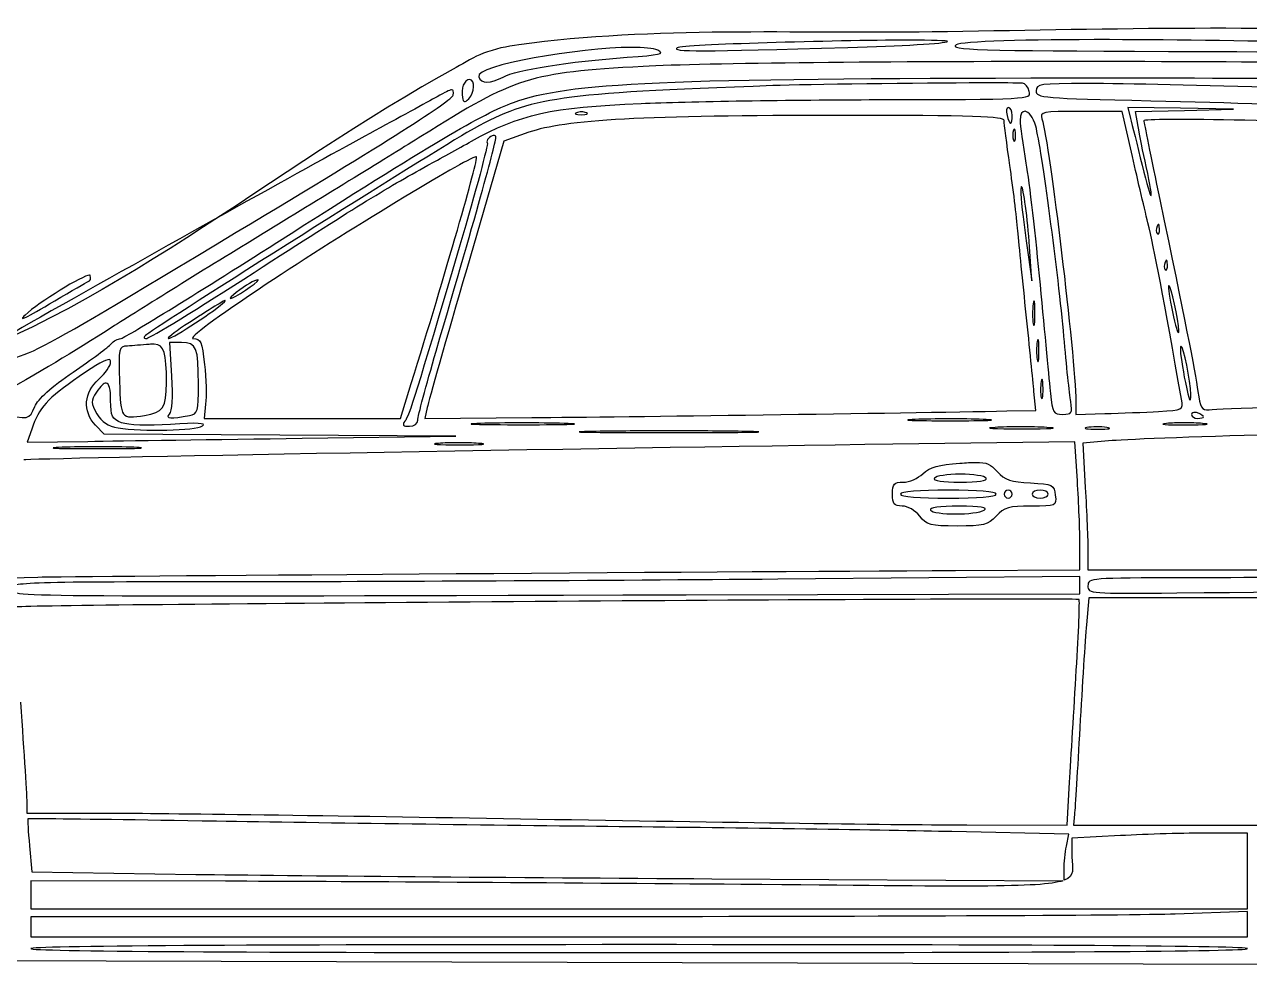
# Model space of a CAD drawing. Extents: x 63 to 304, y 74 to 149.
# Drawn here: x 144.6 to 231.2, y 81.9 to 148.5 of the extents above; entities that cross this region are included whole.
import ezdxf

# ---------------------------------------------------------------- set-up
doc = ezdxf.new("R2010")
doc.units = 0
doc.layers.add('Layer_1', color=7, linetype='CONTINUOUS')

msp = doc.modelspace()

# ---------------------------------------------------------------- linework, layer by layer
at = {"layer": 'Layer_1', "color": 7}
for points in [[(207.071719, 147.378675), (207.071719, 147.378675)], [(221.328352, 147.41671), (221.328352, 147.41671)], [(187.526176, 146.868251), (187.526176, 146.868251)], [(219.021516, 145.866692), (219.021516, 145.866692)], [(176.051529, 144.596142), (176.051529, 144.596142)], [(212.272987, 144.352505), (212.272987, 144.352505)], [(219.734237, 144.31447), (219.734237, 144.31447)], [(174.784283, 143.867436), (174.784283, 143.867436)], [(183.96257, 142.301433), (183.96257, 142.301433)], [(214.186806, 142.621137), (214.186806, 142.621137)], [(215.357586, 142.343326), (215.357586, 142.343326)], [(222.878367, 139.446687), (222.219113, 142.339465), (219.299327, 142.339465), (219.299327, 142.339465)], [(222.615991, 142.621137), (222.813324, 141.845026)], [(223.349106, 141.271762), (223.168859, 142.321276), (226.637658, 142.41002), (230.105904, 142.498768), (226.360947, 142.559951), (222.615991, 142.621137), (222.615991, 142.621137)], [(202.37757, 142.055592), (202.37757, 142.055592)], [(225.675785, 141.770612), (225.675785, 141.770612)], [(180.251238, 140.856147), (178.473568, 140.222248), (175.853643, 131.191137)], [(177.731631, 140.624635), (177.731631, 140.624635)], [(214.593051, 141.078838), (214.593051, 141.078838)], [(176.504628, 139.125329), (176.504628, 139.124779)], [(176.504628, 139.125329), (176.504628, 139.125329)], [(215.10954, 137.017482), (215.10954, 137.017482)], [(224.781714, 134.339128), (224.781714, 134.339128)], [(215.433103, 133.167243), (215.827773, 130.34502), (215.673435, 132.743909)], [(225.346158, 131.799128), (225.346158, 131.799128)], [(149.163247, 130.744653), (149.163247, 130.744653)], [(161.065639, 130.414475), (161.065639, 130.414475)], [(225.520893, 130.016497), (225.520893, 130.016497)], [(158.758252, 128.943282), (158.758252, 128.943282)], [(215.989831, 128.917924), (215.989831, 128.917924)], [(153.739435, 125.853169), (153.739435, 125.853169)], [(154.814306, 125.971129), (154.96203, 123.595941)], [(155.670343, 125.971129), (154.814306, 125.971129), (154.814306, 125.971129)], [(216.266541, 126.187204), (216.266541, 126.187204)], [(226.384098, 125.721427), (226.384098, 125.721427)], [(150.551757, 124.76562), (150.551757, 124.76562)], [(150.345052, 123.108668), (150.345052, 123.108668)], [(157.381315, 121.604951), (157.265008, 120.608354), (164.213077, 120.608354), (171.161145, 120.608354), (171.930091, 123.077798)], [(216.554275, 123.379866), (216.554275, 123.379866)], [(214.076562, 121.132009), (216.109445, 121.172248), (215.984319, 122.512803)], [(173.05953, 121.383915), (172.885348, 120.607803), (180.47007, 120.662924)], [(218.947653, 121.807798), (218.958126, 120.890576), (221.004237, 120.944596)], [(209.949062, 120.572526), (209.949062, 120.571975)], [(209.949062, 120.572526), (209.949062, 120.572526)], [(227.401642, 121.03224), (227.401642, 121.03224)], [(145.077087, 119.832796), (144.762894, 118.915574), (149.052452, 118.981168)], [(164.207015, 119.197796), (175.07257, 119.34938), (162.633296, 119.414424), (150.194018, 119.480018), (149.580518, 120.133207)], [(179.74908, 120.287549), (179.74908, 120.287549)], [(190.171459, 119.721451), (190.171459, 119.721451)], [(215.031819, 120.007531), (215.031819, 120.006981)], [(215.031819, 120.007531), (215.031819, 120.007531)], [(220.405065, 120.007531), (220.405065, 120.007531)], [(226.607339, 120.293061), (226.607339, 120.294161), (226.607339, 120.294161)], [(175.241794, 118.880296), (175.241794, 118.881397), (175.241794, 118.881397)], [(218.870482, 118.944786), (206.002912, 118.772809)], [(219.054036, 116.176034), (218.870482, 118.944786), (218.870482, 118.944786)], [(221.525685, 119.030777), (219.437683, 118.858799), (219.619031, 115.711908)], [(149.792185, 118.595316), (149.792185, 118.595869), (149.792185, 118.595869)], [(211.840834, 117.492335), (211.840834, 117.492335)], [(210.773681, 116.653938), (210.773681, 116.653938)], [(209.927015, 115.525049), (209.927015, 115.525049)], [(214.160348, 115.525049), (214.160348, 115.525049)], [(216.418126, 115.525049), (216.418126, 115.525049)], [(210.686588, 114.391749), (210.686588, 114.391749)], [(143.756377, 111.785051), (143.757478, 111.785051), (143.57668, 109.315607), (145.496562, 109.371831)], [(210.422004, 109.839262), (219.241449, 109.880051), (219.238694, 111.64394)], [(219.802035, 111.219506), (219.804793, 109.87454), (234.279705, 109.888871)], [(191.370904, 108.117266), (219.240348, 108.188925), (219.240348, 108.799118), (219.240348, 109.408213), (219.240348, 109.408213)], [(219.240348, 109.408213), (197.862015, 109.22135)], [(215.904391, 107.811893), (215.904391, 107.812443), (215.904391, 107.812443)], [(219.862117, 107.904496), (219.696202, 105.999496)], [(244.154175, 106.784426), (245.560878, 107.904496), (232.711498, 107.904496), (219.862117, 107.904496), (219.862117, 107.904496)], [(211.239458, 91.824444), (218.338558, 91.817829), (218.509988, 94.851718)], [(144.733681, 93.300049), (144.733681, 92.665049), (151.154237, 92.657881)], [(145.881863, 92.257701), (145.881863, 92.258251), (145.881863, 92.258251)], [(180.857022, 92.241162), (180.858126, 92.241162)], [(218.853946, 92.59394), (218.773468, 91.817829), (226.620569, 91.817829), (234.467117, 91.817829), (234.900924, 92.479841)], [(158.774237, 87.837505), (145.015904, 87.866168), (145.015904, 86.87839), (145.015904, 85.890612), (188.054793, 85.890612), (231.093681, 85.890612), (231.093681, 88.571723), (231.093681, 91.252834), (228.315556, 91.252834)], [(218.279029, 90.327343), (218.446598, 91.165743), (210.16514, 91.350399)], [(222.106668, 91.06873), (218.675904, 90.884072), (218.675904, 89.570525)], [(144.918337, 90.350494), (145.091421, 88.495656), (156.695052, 88.328637)], [(218.111459, 87.906407), (218.111459, 88.684172)], [(193.205348, 88.019956), (218.036492, 87.879395)], [(182.929592, 85.326168), (145.015904, 85.326168), (145.015904, 84.620612), (145.015904, 83.915057), (188.054793, 83.915057), (231.093681, 83.915057), (231.093681, 84.806371), (231.093681, 85.697688), (231.093681, 85.697688)], [(231.093681, 85.697688), (225.968481, 85.511926)], [(188.054793, 83.350612), (188.054793, 83.350612)]]:
    msp.add_lwpolyline(points, dxfattribs=at)
at = {"layer": 'Layer_1', "color": 1}
msp.add_lwpolyline([(129.553764, 83.860486), (134.089713, 83.759614), (133.988841, 82.247631), (240.023921, 81.945013), (240.52773, 83.456996), (245.516781, 83.456996)], dxfattribs=at)
for points in [[(208.77773, 147.96517), (199.030618, 147.82801), (189.208952, 148.353324), (179.547336, 147.057868)], [(243.752892, 147.864298), (232.127473, 148.490126), (220.435091, 148.129226), (208.77773, 147.96517)], [(179.547336, 147.057868), (178.691198, 146.943088), (177.836155, 146.757479), (177.02773, 146.453187)], [(177.02773, 146.453187), (176.3526, 146.199046), (175.746311, 145.790058), (175.11281, 145.445013)], [(175.11281, 145.445013), (162.007282, 138.306879), (150.39452, 127.777346), (136.105507, 123.472469)]]:
    msp.add_open_spline(points, degree=3, dxfattribs=at)
at = {"layer": 'Layer_1', "color": 7}
for points in [[(207.071719, 147.378675), (201.856235, 147.370717), (191.13662, 147.071025), (190.742519, 146.840139)], [(209.866379, 147.27615), (209.937307, 147.35187), (208.810216, 147.381498), (207.071719, 147.378675)], [(221.328352, 147.41671), (215.45721, 147.422242), (210.855839, 147.310536), (210.475474, 147.04409)], [(247.603681, 146.580517), (244.426088, 147.072148), (231.113587, 147.407397), (221.328352, 147.41671)], [(187.526176, 146.868251), (183.815403, 146.84604), (176.433214, 145.595152), (176.70086, 144.79127)], [(187.208126, 146.167657), (189.515462, 146.33318), (189.909557, 146.424078), (189.36944, 146.666507)], [(189.36944, 146.666507), (189.043315, 146.812896), (188.382506, 146.873331), (187.526176, 146.868251)], [(190.742519, 146.840139), (190.258621, 146.556506), (192.404162, 146.560522), (202.810824, 146.862186)], [(202.810824, 146.862186), (206.580336, 146.971465), (209.755325, 147.157814), (209.866379, 147.27615)], [(210.475474, 147.04409), (209.974135, 146.692949), (211.898738, 146.634162), (225.506562, 146.585478)], [(225.506562, 146.585478), (244.262853, 146.518394), (245.187952, 146.475454), (249.963435, 145.44777)], [(178.420101, 144.770877), (179.345734, 145.276591), (183.098519, 145.872876), (187.208126, 146.167657)], [(219.021516, 145.866692), (206.075215, 145.870869), (192.518868, 145.755773), (188.335361, 145.518876)], [(246.048152, 145.500134), (244.304159, 145.738922), (231.967817, 145.862459), (219.021516, 145.866692)], [(188.335361, 145.518876), (180.212751, 145.058938), (179.400174, 144.802695), (172.616907, 140.562899)], [(176.70086, 144.79127), (176.869149, 144.28598), (177.518147, 144.278089), (178.420101, 144.770877)], [(174.881297, 143.489853), (174.924533, 143.75311), (174.932328, 143.88324), (174.784283, 143.867436)], [(175.603941, 144.189344), (175.517979, 143.965598), (175.490826, 143.57715), (175.542755, 143.326142)], [(176.051529, 144.596142), (175.891452, 144.596142), (175.689821, 144.41309), (175.603941, 144.189344)], [(175.989793, 143.22527), (176.415638, 143.65405), (176.45807, 144.596142), (176.051529, 144.596142)], [(197.509237, 144.161785), (182.191005, 143.599147), (180.474978, 143.353247), (176.376745, 141.137266)], [(179.163139, 142.976672), (183.057156, 144.392129), (189.724052, 144.686306), (218.392028, 144.708037)], [(212.272987, 144.352505), (207.860265, 144.343333), (199.945585, 144.251278), (197.509237, 144.161785)], [(215.185608, 144.331008), (214.825515, 144.349635), (213.743895, 144.35561), (212.272987, 144.352505)], [(215.653038, 143.750026), (215.571871, 144.06047), (215.361517, 144.321974), (215.185608, 144.331008)], [(219.734237, 144.31447), (216.428004, 144.31416), (216.135904, 144.271996), (216.135904, 143.794673)], [(218.392028, 144.708037), (236.24391, 144.721556), (243.390002, 144.634651), (244.983203, 144.383925)], [(244.64586, 143.493711), (242.267997, 143.755303), (225.279875, 144.31447), (219.734237, 144.31447)], [(159.550348, 133.777438), (170.430156, 140.315765), (174.816386, 143.094488), (174.881297, 143.489853)], [(173.752408, 143.369686), (173.081509, 142.999159), (170.94507, 141.834406), (169.004793, 140.781181)], [(174.784283, 143.867436), (174.636235, 143.851716), (174.332347, 143.689955), (173.752408, 143.369686)], [(175.542755, 143.326142), (175.618588, 142.959705), (175.706526, 142.940056), (175.989793, 143.22527)], [(188.195904, 142.902809), (191.377959, 143.041126), (198.890785, 143.16168), (204.891112, 143.170147)], [(204.891112, 143.170147), (215.658259, 143.185358), (215.798721, 143.192975), (215.653038, 143.750026)], [(216.135904, 143.794673), (216.135904, 143.306513), (216.625108, 143.263901), (224.249793, 143.090221)], [(224.249793, 143.090221), (235.633706, 142.830915), (245.134192, 142.398523), (247.497295, 142.031888)], [(162.417768, 133.060859), (173.430982, 140.082858), (176.973941, 142.180918), (179.163139, 142.976672)], [(176.201459, 140.234375), (179.647505, 142.148971), (181.783363, 142.624086), (188.195904, 142.902809)], [(183.609793, 142.242451), (183.415765, 142.164163), (183.574515, 142.100239), (183.96257, 142.100239)], [(183.96257, 142.301433), (183.83469, 142.301433), (183.706806, 142.281623), (183.609793, 142.242451)], [(184.315348, 142.242451), (184.218334, 142.28168), (184.090454, 142.301433), (183.96257, 142.301433)], [(183.96257, 142.100239), (184.350626, 142.100239), (184.509376, 142.164163), (184.315348, 142.242451)], [(214.186806, 142.621137), (214.046119, 142.621137), (213.997574, 142.367137), (214.078769, 142.056692)], [(214.44257, 142.056692), (214.44257, 142.367137), (214.327494, 142.621137), (214.186806, 142.621137)], [(215.357586, 142.343326), (215.160205, 142.361642), (215.008115, 142.162314), (215.008115, 141.704465)], [(216.114957, 141.281132), (215.939666, 141.936508), (215.61136, 142.319901), (215.357586, 142.343326)], [(219.299327, 142.339465), (216.55596, 142.339465), (216.390496, 142.306995), (216.550968, 141.801479)], [(202.37757, 142.055592), (188.377655, 142.054378), (182.756496, 141.749691), (180.251238, 140.856147)], [(213.878126, 141.683521), (213.878126, 141.987418), (211.732599, 142.055592), (202.37757, 142.055592)], [(214.279409, 138.508521), (214.05857, 140.049257), (213.878126, 141.478007), (213.878126, 141.683521)], [(214.078769, 142.056692), (214.159936, 141.746248), (214.27504, 141.492248), (214.33453, 141.492248)], [(214.33453, 141.492248), (214.394051, 141.492248), (214.44257, 141.746248), (214.44257, 142.056692)], [(215.008115, 141.704465), (215.008623, 141.355215), (215.192655, 139.989965), (215.417671, 138.670576)], [(218.104294, 126.393909), (217.717113, 130.779332), (216.512213, 139.795881), (216.114957, 141.281132)], [(216.550968, 141.801479), (217.096757, 140.081842), (218.913024, 124.929176), (218.947653, 121.807798)], [(222.813324, 141.845026), (222.921669, 141.418165), (223.29134, 139.925915), (223.634636, 138.528915)], [(225.675785, 141.770612), (224.479358, 141.764319), (223.755904, 141.731722), (223.755904, 141.664779)], [(223.755904, 141.664779), (223.755904, 141.604835), (224.268112, 139.096585), (224.894162, 136.09089)], [(247.520448, 140.959223), (244.928494, 141.326281), (230.860303, 141.797988), (225.675785, 141.770612)], [(169.004793, 140.781181), (165.257643, 138.747177), (155.037852, 133.048755), (146.461739, 128.211268)], [(176.376745, 141.137266), (174.675707, 140.217476), (155.711714, 128.276907), (153.349175, 126.638099)], [(172.616907, 140.562899), (170.551689, 139.272071), (165.687028, 136.277984), (161.806472, 133.90918)], [(173.68461, 125.358176), (176.68181, 135.606851), (178.031659, 140.462382), (177.915186, 140.578884)], [(177.731631, 140.624635), (177.497678, 140.585691), (177.198816, 140.294776), (177.309402, 140.115864)], [(177.826991, 140.624635), (177.797626, 140.630406), (177.765055, 140.6302), (177.731631, 140.624635)], [(177.915186, 140.578884), (177.890808, 140.603183), (177.860553, 140.618144), (177.826991, 140.624635)], [(214.53793, 140.997809), (214.459642, 140.803781), (214.459642, 140.486281), (214.53793, 140.292253)], [(214.593051, 141.078838), (214.576036, 141.072488), (214.557488, 141.046294), (214.53793, 140.997809)], [(214.53793, 140.292253), (214.616219, 140.098225), (214.680142, 140.256975), (214.680142, 140.645031)], [(214.680142, 140.645031), (214.680142, 140.936058), (214.6441, 141.097746), (214.593051, 141.078838)], [(223.924574, 138.44072), (223.706896, 139.420483), (223.448025, 140.694504), (223.349106, 141.271762)], [(173.097015, 138.519545), (173.873126, 138.945221), (175.270126, 139.716949), (176.201459, 140.234375)], [(177.309402, 140.115864), (177.380578, 140.000689), (176.506093, 136.739558), (175.366366, 132.868485)], [(176.504628, 139.124779), (175.785605, 138.985784), (167.157518, 133.743159), (161.667015, 130.096425)], [(171.930091, 123.077798), (174.322235, 130.756811), (176.690217, 138.981605), (176.549275, 139.122575)], [(176.549275, 139.122575), (176.542914, 139.12963), (176.527827, 139.129845), (176.504628, 139.125329)], [(224.052457, 134.437243), (223.769021, 135.601409), (223.24091, 137.855659), (222.878367, 139.446687)], [(160.820348, 130.944192), (167.763043, 135.434715), (170.084575, 136.867218), (173.097015, 138.519545)], [(214.848815, 133.872248), (214.756528, 134.881192), (214.500276, 136.967757), (214.279409, 138.508521)], [(215.417671, 138.670576), (215.642715, 137.351187), (216.09118, 133.477687), (216.414268, 130.062798)], [(223.634636, 138.528915), (224.327406, 135.709684), (224.546084, 135.643108), (223.924574, 138.44072)], [(215.10954, 137.017482), (215.080285, 137.032073), (215.060699, 136.934176), (215.05497, 136.69502)], [(215.673435, 132.743909), (215.543028, 134.771761), (215.236289, 136.954349), (215.10954, 137.017482)], [(215.05497, 136.69502), (215.045713, 136.306965), (215.216017, 134.719465), (215.433103, 133.167243)], [(224.894162, 136.09089), (226.62351, 127.788251), (227.375951, 123.987866), (227.582989, 122.511703)], [(226.423784, 121.96214), (225.177745, 129.005814), (224.475057, 132.701491), (224.052457, 134.437243)], [(224.862192, 134.037063), (224.853745, 134.242549), (224.82449, 134.345619), (224.781714, 134.339128)], [(141.946184, 125.110131), (144.269014, 124.499656), (143.396992, 124.069925), (159.550348, 133.777438)], [(161.806472, 133.90918), (157.925916, 131.540404), (153.036416, 128.508363), (150.940916, 127.171674)], [(215.438064, 127.945581), (215.206444, 130.196303), (214.941074, 132.863303), (214.848815, 133.872248)], [(224.691865, 134.207937), (224.610365, 134.004229), (224.620683, 133.7604), (224.714466, 133.666646)], [(224.781714, 134.339128), (224.756046, 134.335233), (224.725647, 134.29235), (224.691865, 134.207937)], [(224.714466, 133.666646), (224.808248, 133.572864), (224.874328, 133.739544), (224.862192, 134.037063)], [(151.375273, 126.252798), (151.575962, 126.252798), (156.544978, 129.316363), (162.417768, 133.060859)], [(175.366366, 132.868485), (172.263305, 122.328812), (171.781125, 120.782784), (171.474237, 120.39724)], [(225.346158, 131.799128), (225.32049, 131.795233), (225.290092, 131.75235), (225.25631, 131.667937)], [(225.426637, 131.497063), (225.41819, 131.702549), (225.388935, 131.805619), (225.346158, 131.799128)], [(153.208064, 126.27099), (153.436636, 126.28132), (156.862181, 128.38407), (160.820348, 130.944192)], [(175.853643, 131.191137), (174.41256, 126.224026), (173.155263, 121.810776), (173.05953, 121.383915)], [(225.25631, 131.667937), (225.17481, 131.464229), (225.185128, 131.2204), (225.27891, 131.126646)], [(225.27891, 131.126646), (225.372693, 131.032864), (225.438772, 131.199544), (225.426637, 131.497063)], [(149.163247, 130.744653), (148.70095, 130.749592), (145.607721, 128.849418), (144.606351, 127.914161)], [(146.709237, 128.933359), (147.873404, 129.628247), (148.940314, 130.236509), (149.080014, 130.284938)], [(149.080014, 130.284938), (149.219485, 130.333339), (149.281997, 130.527805), (149.218921, 130.717091)], [(149.218921, 130.717091), (149.212884, 130.735153), (149.194068, 130.744653), (149.163247, 130.744653)], [(161.667015, 130.096425), (158.116123, 127.737979), (156.117911, 126.253634), (156.493859, 126.253351)], [(159.127015, 129.088251), (159.33648, 129.081986), (161.10257, 130.239052), (161.10257, 130.382505)], [(161.065639, 130.414475), (160.897019, 130.426046), (160.182896, 130.01508), (159.550348, 129.527569)], [(161.10257, 130.382505), (161.10257, 130.402345), (161.08974, 130.411653), (161.065639, 130.414475)], [(216.414268, 130.062798), (216.737384, 126.647909), (217.070022, 123.187159), (217.153447, 122.372243)], [(225.520893, 130.016497), (225.50698, 130.013562), (225.498092, 129.983748), (225.494988, 129.921687)], [(226.239679, 126.817243), (226.241548, 127.534708), (225.655479, 130.044804), (225.520893, 130.016497)], [(159.550348, 129.527569), (159.239904, 129.288301), (159.049404, 129.091073), (159.127015, 129.088251)], [(225.494988, 129.921687), (225.483332, 129.688854), (225.645861, 128.736354), (225.856032, 127.80502)], [(144.606351, 127.914161), (144.084381, 127.426651), (144.617237, 127.684639), (146.709237, 128.933359)], [(154.759186, 126.253351), (155.05292, 126.254085), (158.229351, 128.343421), (158.703681, 128.847922)], [(158.758252, 128.943282), (158.672089, 128.961344), (157.841089, 128.4451), (155.888074, 127.17002)], [(158.703681, 128.847922), (158.758514, 128.906229), (158.778149, 128.939049), (158.758252, 128.943282)], [(215.933056, 128.718385), (215.868278, 128.289379), (215.870465, 127.654379), (215.937465, 127.307274)], [(215.989831, 128.917924), (215.972824, 128.9164), (215.95332, 128.85244), (215.933056, 128.718385)], [(216.054875, 128.087243), (216.053421, 128.620812), (216.027248, 128.921311), (215.989831, 128.917924)], [(146.461739, 128.211268), (142.13183, 125.768917), (141.386368, 125.257254), (141.946184, 125.110131)], [(215.984319, 122.512803), (215.915513, 123.250109), (215.669684, 125.694859), (215.438064, 127.945581)], [(215.937465, 127.307274), (216.004436, 126.96014), (216.057697, 127.311132), (216.054875, 128.087243)], [(225.856032, 127.80502), (226.066175, 126.873687), (226.239679, 126.429187), (226.239679, 126.817243)], [(150.940916, 127.171674), (147.622378, 125.054782), (146.052997, 124.116057), (142.050916, 121.854102)], [(153.349175, 126.638099), (152.96191, 126.36948), (152.918984, 126.258008), (153.208064, 126.27099)], [(155.888074, 127.17002), (155.115375, 126.665548), (154.607488, 126.253351), (154.759186, 126.253351)], [(148.007349, 123.882022), (149.31257, 124.768566), (150.522483, 125.664972), (150.695626, 125.873562)], [(150.695626, 125.873562), (150.868769, 126.082181), (151.174613, 126.252798), (151.375273, 126.252798)], [(151.848769, 125.729146), (151.221248, 125.690115), (151.205102, 125.618526), (151.284324, 123.22277)], [(153.385556, 125.844349), (152.895506, 125.802919), (152.204058, 125.75116), (151.848769, 125.729146)], [(153.739435, 125.853169), (153.634448, 125.85966), (153.516716, 125.855356), (153.385556, 125.844349)], [(154.607601, 123.113076), (154.602391, 125.255058), (154.474336, 125.807844), (153.739435, 125.853169)], [(156.869237, 123.004488), (156.869237, 125.643181), (156.736604, 125.971129), (155.670343, 125.971129)], [(156.493859, 126.253351), (157.039056, 126.252787), (157.127953, 126.051983), (157.30194, 124.427173)], [(216.219137, 126.041132), (216.151855, 125.691882), (216.151855, 125.120382), (216.219137, 124.771132)], [(216.266541, 126.187204), (216.251925, 126.175802), (216.235957, 126.128423), (216.219137, 126.041132)], [(216.340955, 125.406132), (216.340955, 125.929992), (216.310393, 126.221438), (216.266541, 126.187204)], [(218.583298, 121.807798), (218.497898, 122.31227), (218.282432, 124.37602), (218.104294, 126.393909)], [(226.384098, 125.721427), (226.361385, 125.718831), (226.347017, 125.664492), (226.342755, 125.546692)], [(227.081935, 122.301137), (227.088084, 123.229253), (226.543099, 125.739772), (226.384098, 125.721427)], [(172.391459, 120.489843), (172.391459, 120.73484), (172.973184, 122.92559), (173.68461, 125.358176)], [(216.219137, 124.771132), (216.28639, 124.421882), (216.340955, 124.707632), (216.340955, 125.406132)], [(226.342755, 125.546692), (226.331551, 125.236248), (226.491746, 124.156748), (226.698841, 123.147803)], [(150.551757, 124.76562), (150.325017, 124.798414), (149.712635, 124.440977), (148.439502, 123.563971)], [(149.813681, 123.378763), (150.279348, 123.787392), (150.660348, 124.340074), (150.660348, 124.607423)], [(150.660348, 124.607423), (150.660348, 124.700302), (150.627337, 124.754613), (150.551757, 124.76562)], [(157.30194, 124.427173), (157.409455, 123.423139), (157.445323, 122.153139), (157.381315, 121.604951)], [(148.439502, 123.563971), (146.1421, 121.98141), (145.611474, 121.392469), (145.077087, 119.832796)], [(145.290407, 121.439035), (145.51356, 121.977769), (146.468899, 122.837037), (148.007349, 123.882022)], [(149.580518, 120.133207), (148.667501, 121.105068), (148.764803, 122.45838), (149.813681, 123.378763)], [(150.345052, 123.108668), (150.1807, 123.12625), (149.951677, 122.908614), (149.655482, 122.456579)], [(150.660348, 121.871741), (150.660348, 122.674494), (150.556366, 123.08609), (150.345052, 123.108668)], [(151.284324, 123.22277), (151.372347, 120.559806), (151.37056, 120.562146), (153.059237, 120.814509)], [(153.059237, 120.814509), (154.367252, 121.009976), (154.611835, 121.373232), (154.607601, 123.113076)], [(154.96203, 123.595941), (155.057082, 122.072336), (155.000641, 121.111088), (154.804383, 120.91483)], [(216.500808, 123.215051), (216.433264, 122.863995), (216.43568, 122.355995), (216.50632, 122.086162)], [(216.554275, 123.379866), (216.537833, 123.367666), (216.519794, 123.313795), (216.500808, 123.215051)], [(216.570261, 123.378213), (216.565209, 123.383242), (216.559756, 123.383933), (216.554275, 123.379866)], [(216.629239, 122.72447), (216.627281, 123.112526), (216.603952, 123.344685), (216.570261, 123.378213)], [(226.698841, 123.147803), (226.973951, 121.807389), (227.077137, 121.579382), (227.081935, 122.301137)], [(149.655482, 122.456579), (149.236495, 121.817148), (149.239037, 121.700723), (149.691863, 120.934123)], [(156.234237, 120.807896), (156.824053, 120.921491), (156.869237, 121.078096), (156.869237, 123.004488)], [(216.50632, 122.086162), (216.576961, 121.81633), (216.632344, 122.103581), (216.629239, 122.72447)], [(217.153447, 122.372243), (217.292555, 121.013653), (217.365007, 120.890576), (218.022161, 120.890576)], [(227.582989, 122.511703), (227.743376, 121.368333), (227.85972, 121.177949), (228.373985, 121.216895)], [(228.373985, 121.216895), (229.925643, 121.334413), (254.080063, 122.258891), (271.733681, 122.876055)], [(142.756472, 121.004128), (144.879037, 120.495705), (144.901053, 120.499038), (145.290407, 121.439035)], [(151.436459, 120.299123), (150.747724, 120.561561), (150.660348, 120.738506), (150.660348, 121.871741)], [(218.022161, 120.890576), (218.674405, 120.890576), (218.724663, 120.973013), (218.583298, 121.807798)], [(224.804314, 121.098938), (226.537215, 121.197687), (226.557106, 121.208494), (226.423784, 121.96214)], [(149.691863, 120.934123), (150.041847, 120.341682), (150.472625, 120.056285), (151.197231, 119.936425)], [(154.804383, 120.91483), (154.483327, 120.593774), (154.943409, 120.559258), (156.234237, 120.807896)], [(171.792287, 120.044463), (172.149775, 120.044463), (172.391459, 120.22399), (172.391459, 120.489843)], [(180.47007, 120.662924), (186.799976, 120.708588), (206.562339, 120.984152), (214.076562, 121.132009)], [(207.5849, 120.53284), (206.311926, 120.480657), (207.429348, 120.438298), (210.068126, 120.43858)], [(209.949062, 120.571975), (209.079465, 120.571919), (208.221382, 120.558804), (207.5849, 120.53284)], [(212.382678, 120.53339), (211.699771, 120.559552), (210.818659, 120.572554), (209.949062, 120.572526)], [(210.068126, 120.43858), (212.706904, 120.438891), (213.748493, 120.481546), (212.382678, 120.53339)], [(221.004237, 120.944596), (222.129598, 120.974512), (223.839509, 121.043961), (224.804314, 121.098938)], [(227.401642, 121.03224), (227.249837, 121.048835), (227.14257, 120.993432), (227.14257, 120.880656)], [(227.14257, 120.880656), (227.14257, 120.730316), (227.33307, 120.606703), (227.565904, 120.606703)], [(227.565904, 120.990898), (227.507695, 121.013334), (227.452244, 121.026596), (227.401642, 121.03224)], [(227.989237, 120.718048), (227.989237, 120.779064), (227.798737, 120.901546), (227.565904, 120.990898)], [(227.565904, 120.606703), (227.798737, 120.6067), (227.989237, 120.65706), (227.989237, 120.718048)], [(151.197231, 119.936425), (152.850263, 119.663005), (156.694287, 119.747333), (157.151459, 120.067063)], [(154.893681, 120.183369), (153.252108, 120.073303), (151.911665, 120.118049), (151.436459, 120.299123)], [(157.151459, 120.067063), (157.452421, 120.277516), (156.799726, 120.311131), (154.893681, 120.183369)], [(171.474237, 120.39724), (171.267622, 120.137624), (171.351453, 120.044463), (171.792287, 120.044463)], [(176.821024, 120.249514), (175.238407, 120.199307), (176.610681, 120.158336), (179.870348, 120.158562)], [(179.74908, 120.287549), (178.674872, 120.287493), (177.612319, 120.274632), (176.821024, 120.249514)], [(182.747691, 120.250064), (181.909152, 120.275126), (180.823288, 120.287605), (179.74908, 120.287549)], [(179.870348, 120.158562), (183.130015, 120.158788), (184.42474, 120.200083), (182.747691, 120.250064)], [(185.020904, 119.687274), (182.188098, 119.641243), (184.505848, 119.60349), (190.171459, 119.60349)], [(190.171459, 119.721451), (188.304384, 119.721451), (186.437306, 119.710416), (185.020904, 119.687274)], [(195.322015, 119.687274), (193.905612, 119.710444), (192.038537, 119.721451), (190.171459, 119.721451)], [(190.171459, 119.60349), (195.83707, 119.60349), (198.15482, 119.641243), (195.322015, 119.687274)], [(213.231549, 119.965638), (212.267873, 119.910689), (213.130237, 119.86642), (215.148126, 119.86642)], [(215.031819, 120.006981), (214.366833, 120.006921), (213.713387, 119.993013), (213.231549, 119.965638)], [(216.900438, 119.966188), (216.373332, 119.993987), (215.696805, 120.007587), (215.031819, 120.007531)], [(215.148126, 119.86642), (217.166015, 119.866928), (217.954651, 119.911719), (216.900438, 119.966188)], [(219.730379, 119.956268), (219.383246, 119.889297), (219.734237, 119.835485), (220.510348, 119.838308)], [(220.405065, 120.007531), (220.149298, 120.006825), (219.903932, 119.98974), (219.730379, 119.956268)], [(221.14149, 119.960126), (220.926987, 119.992553), (220.660826, 120.007531), (220.405065, 120.007531)], [(220.510348, 119.838308), (221.286459, 119.840424), (221.570468, 119.895243), (221.14149, 119.960126)], [(225.369862, 120.248964), (224.714852, 120.189782), (225.322237, 120.14313), (226.719237, 120.14313)], [(226.607339, 120.294161), (226.146964, 120.293738), (225.697367, 120.27854), (225.369862, 120.248964)], [(227.909862, 120.250617), (227.538867, 120.279235), (227.067714, 120.293061), (226.607339, 120.293061)], [(226.719237, 120.14313), (228.116237, 120.143977), (228.651852, 120.192282), (227.909862, 120.250617)], [(206.002912, 118.772809), (185.456627, 118.498404), (144.61928, 117.762131), (144.521462, 117.664313)], [(149.052452, 118.981168), (151.411519, 119.017179), (158.230959, 119.114653), (164.207015, 119.197796)], [(173.863753, 118.837299), (173.131641, 118.779359), (173.80257, 118.733673), (175.354793, 118.733673)], [(175.241794, 118.881397), (174.730266, 118.880973), (174.229795, 118.866255), (173.863753, 118.837299)], [(176.685975, 118.838953), (176.275907, 118.866724), (175.753321, 118.880296), (175.241794, 118.880296)], [(175.354793, 118.733673), (176.907015, 118.734407), (177.506085, 118.781775), (176.685975, 118.838953)], [(234.055361, 119.483876), (228.312139, 119.328992), (222.674019, 119.125237), (221.525685, 119.030777)], [(147.217457, 118.557834), (145.773806, 118.506498), (146.87857, 118.463575), (149.67257, 118.463575)], [(149.792185, 118.595869), (148.871435, 118.595895), (147.939283, 118.583517), (147.217457, 118.557834)], [(149.67257, 118.463575), (152.46657, 118.463293), (153.647806, 118.505666), (152.297457, 118.557284)], [(152.297457, 118.557284), (151.622283, 118.58291), (150.712935, 118.595288), (149.792185, 118.595316)], [(208.131706, 116.690869), (208.615943, 117.145809), (209.250404, 117.326208), (210.740057, 117.432803)], [(210.740057, 117.432803), (211.200235, 117.465795), (211.556072, 117.488102), (211.840834, 117.492335)], [(211.840834, 117.492335), (212.695121, 117.505374), (212.909356, 117.356273), (213.38148, 116.846862)], [(206.733823, 116.089493), (207.150665, 116.089493), (207.779747, 116.360215), (208.131706, 116.690869)], [(208.939237, 116.371716), (208.829199, 116.193662), (209.506306, 116.089493), (210.773681, 116.089493)], [(210.773681, 116.653938), (209.860664, 116.653938), (209.035164, 116.526938), (208.939237, 116.371716)], [(212.608126, 116.371716), (212.512199, 116.526938), (211.686699, 116.653938), (210.773681, 116.653938)], [(210.773681, 116.089493), (212.041057, 116.089493), (212.718164, 116.193662), (212.608126, 116.371716)], [(213.38148, 116.846862), (213.933563, 116.251147), (214.356069, 116.105066), (215.730209, 116.03437)], [(219.238694, 111.64394), (219.237904, 112.614079), (219.154874, 114.653389), (219.054036, 116.176034)], [(205.975904, 115.242827), (205.975904, 115.973387), (206.079818, 116.089493), (206.733823, 116.089493)], [(209.927015, 115.525049), (207.857395, 115.525049), (206.540348, 115.415293), (206.540348, 115.242827)], [(213.313681, 115.242827), (213.313681, 115.415293), (211.996635, 115.525049), (209.927015, 115.525049)], [(214.160348, 115.525049), (214.005126, 115.525049), (213.878126, 115.398049), (213.878126, 115.242827)], [(214.44257, 115.242827), (214.44257, 115.398049), (214.31557, 115.525049), (214.160348, 115.525049)], [(215.730209, 116.03437), (217.323495, 115.952384), (217.410278, 115.910339), (217.495199, 115.172271)], [(216.418126, 115.525049), (216.107681, 115.525049), (215.853681, 115.398049), (215.853681, 115.242827)], [(216.98257, 115.242827), (216.98257, 115.398049), (216.72857, 115.525049), (216.418126, 115.525049)], [(219.619031, 115.711908), (219.718768, 113.981042), (219.802035, 111.959408), (219.802035, 111.219506)], [(206.661063, 114.39616), (206.088028, 114.39616), (205.975904, 114.534618), (205.975904, 115.242827)], [(206.540348, 115.242827), (206.540348, 115.070361), (207.857395, 114.960605), (209.927015, 114.960605)], [(209.927015, 114.960605), (211.996635, 114.960605), (213.313681, 115.070361), (213.313681, 115.242827)], [(213.878126, 115.242827), (213.878126, 115.087605), (214.005126, 114.960605), (214.160348, 114.960605)], [(214.160348, 114.960605), (214.31557, 114.960605), (214.44257, 115.087605), (214.44257, 115.242827)], [(217.495199, 115.172271), (217.584381, 114.39616), (217.581878, 114.39616), (215.780369, 114.39616)], [(215.853681, 115.242827), (215.853681, 115.087605), (216.107681, 114.960605), (216.418126, 114.960605)], [(216.418126, 114.960605), (216.72857, 114.960605), (216.98257, 115.087605), (216.98257, 115.242827)], [(207.900747, 113.690605), (207.581102, 114.097005), (207.055666, 114.39616), (206.661063, 114.39616)], [(210.553195, 112.985049), (208.652118, 112.985049), (208.403808, 113.051089), (207.900747, 113.690605)], [(210.686588, 114.391749), (209.288177, 114.394487), (208.546327, 114.293008), (208.657015, 114.113938)], [(208.657015, 114.113938), (208.880196, 113.752806), (211.908215, 113.752806), (212.467015, 114.113938)], [(213.313681, 113.690605), (212.721974, 113.060769), (212.425542, 112.985049), (210.553195, 112.985049)], [(212.467015, 114.113938), (212.760357, 114.303507), (212.21372, 114.388645), (210.686588, 114.391749)], [(215.780369, 114.39616), (214.221006, 114.39616), (213.886621, 114.300487), (213.313681, 113.690605)], [(145.496562, 109.371831), (147.422023, 109.428191), (193.885887, 109.762695), (210.422004, 109.839262)], [(197.862015, 109.22135), (186.103931, 109.118339), (169.076358, 109.034023), (160.02329, 109.033938)], [(226.673486, 109.315607), (219.992975, 109.315607), (219.804793, 109.300141), (219.804793, 108.751162)], [(240.855153, 109.483176), (236.833006, 109.391172), (230.451256, 109.315607), (226.673486, 109.315607)], [(143.659363, 108.539496), (143.769119, 107.973894), (141.949164, 107.989702), (191.370904, 108.117266)], [(160.02329, 109.033938), (144.498669, 109.03374), (143.569024, 109.005332), (143.659363, 108.539496)], [(219.804793, 108.751162), (219.804793, 108.201676), (219.971134, 108.188671), (226.084237, 108.252312)], [(226.084237, 108.252312), (247.424724, 108.474562), (246.259147, 108.429974), (247.252004, 109.064805)], [(215.904391, 107.812443), (201.461344, 107.825002), (144.139578, 107.405741), (143.987336, 107.253511)], [(219.177508, 107.777716), (219.156062, 107.799193), (217.967684, 107.809071), (215.904391, 107.811893)], [(218.98293, 102.778745), (219.148313, 105.470072), (219.235731, 107.719465), (219.177508, 107.777716)], [(219.696202, 105.999496), (219.605101, 104.951746), (219.396572, 101.681496), (219.232629, 98.732274)], [(218.509988, 94.851718), (218.604504, 96.520357), (218.817548, 100.087417), (218.98293, 102.778745)], [(144.281686, 100.514905), (144.530831, 96.895913), (144.733681, 93.649299), (144.733681, 93.300049)], [(219.232629, 98.732274), (219.068715, 95.783051), (218.898199, 93.020801), (218.853946, 92.59394)], [(144.809749, 92.255494), (144.774076, 92.227751), (144.823087, 91.370558), (144.918337, 90.350494)], [(145.881863, 92.258251), (145.200525, 92.262767), (144.818667, 92.262267), (144.809749, 92.255494)], [(158.139237, 92.086824), (152.667654, 92.177248), (147.925874, 92.242461), (145.881863, 92.257701)], [(151.154237, 92.657881), (154.685441, 92.654045), (168.051528, 92.466339), (180.857022, 92.241162)], [(186.643681, 91.701523), (178.261681, 91.793019), (165.434681, 91.96623), (158.139237, 92.086824)], [(180.858126, 92.241162), (193.66364, 92.015986), (207.335224, 91.828396), (211.239458, 91.824444)], [(210.16514, 91.350399), (205.610259, 91.451942), (195.025681, 91.610054), (186.643681, 91.701523)], [(228.315556, 91.252834), (226.78769, 91.252834), (223.993718, 91.170217), (222.106668, 91.06873)], [(218.111459, 88.684172), (218.111459, 89.127007), (218.186798, 89.866305), (218.279029, 90.327343)], [(218.675904, 89.570525), (218.675904, 88.731845), (218.932051, 88.21513), (218.111459, 87.906407)], [(156.695052, 88.328637), (163.077197, 88.236661), (179.506987, 88.097652), (193.205348, 88.019956)], [(195.251459, 87.612058), (182.75607, 87.720008), (166.34132, 87.821701), (158.774237, 87.837505)], [(218.036492, 87.879395), (216.465336, 87.354067), (211.370607, 87.472781), (195.251459, 87.612058)], [(225.968481, 85.511926), (223.149589, 85.409818), (203.782089, 85.326168), (182.929592, 85.326168)], [(188.054793, 83.350612), (159.550348, 83.350612), (145.015904, 83.255306), (145.015904, 83.06839)], [(231.093681, 83.06839), (231.093681, 83.255306), (216.559248, 83.350612), (188.054793, 83.350612)], [(145.015904, 83.06839), (145.015904, 82.881474), (159.550348, 82.786168), (188.054793, 82.786168)], [(188.054793, 82.786168), (216.559248, 82.786168), (231.093681, 82.881474), (231.093681, 83.06839)]]:
    msp.add_open_spline(points, degree=3, dxfattribs=at)

doc.saveas('drawing.dxf')
